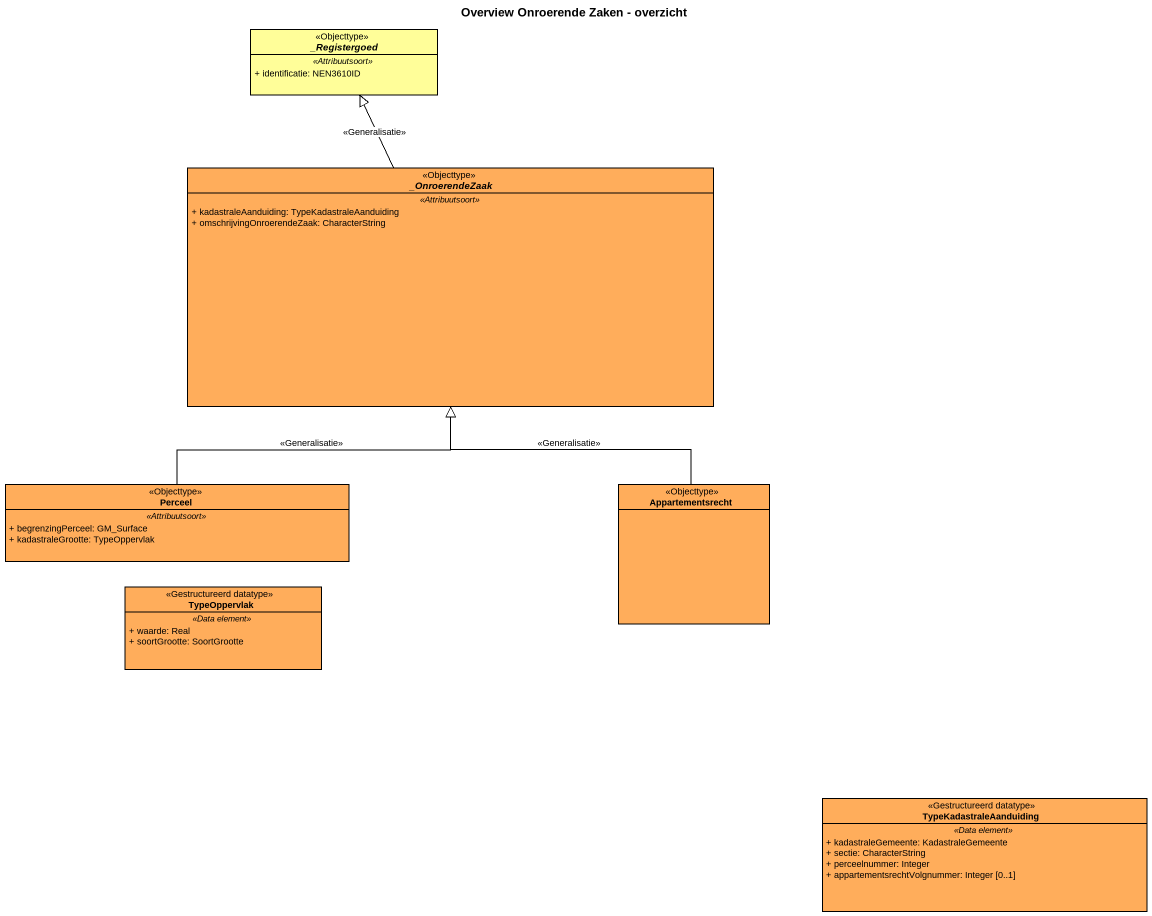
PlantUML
@startuml
title Overview Onroerende Zaken - overzicht
hide circle
hide empty members
skinparam classAttributeIconSize 0
abstract class "_Registergoed" as Registergoed <<Objecttype>> #FFFE99 {
  .. <<Attribuutsoort>> ..
  + identificatie: NEN3610ID
}
abstract class "_OnroerendeZaak" as OnroerendeZaak <<Objecttype>> #FFAD5B {
  .. <<Attribuutsoort>> ..
  + kadastraleAanduiding: TypeKadastraleAanduiding
  + omschrijvingOnroerendeZaak: CharacterString
}
class Perceel <<Objecttype>> #FFAD5B {
  .. <<Attribuutsoort>> ..
  + begrenzingPerceel: GM_Surface
  + kadastraleGrootte: TypeOppervlak
}
class Appartementsrecht <<Objecttype>> #FFAD5B
class TypeOppervlak <<Gestructureerd datatype>> #FFAD5B {
  .. <<Data element>> ..
  + waarde: Real
  + soortGrootte: SoortGrootte
}
class TypeKadastraleAanduiding <<Gestructureerd datatype>> #FFAD5B {
  .. <<Data element>> ..
  + kadastraleGemeente: KadastraleGemeente
  + sectie: CharacterString
  + perceelnummer: Integer
  + appartementsrechtVolgnummer: Integer [0..1]
}
OnroerendeZaak -up-|> Registergoed : <<Generalisatie>>
Perceel -up-|> OnroerendeZaak : <<Generalisatie>>
Appartementsrecht -up-|> OnroerendeZaak : <<Generalisatie>>
@enduml
